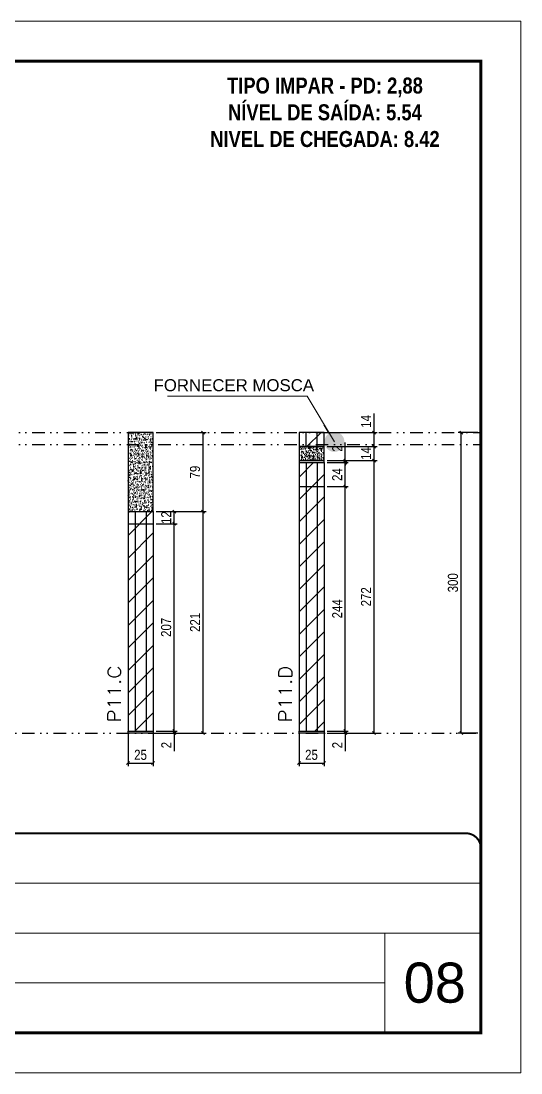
# Model space of a CAD drawing. Extents: x 14400 to 20667, y -21631 to 6985.
# Drawn here: x 20168 to 20667, y 4786 to 5836 of the extents above; entities that cross this region are included whole.
import ezdxf

# ---------------------------------------------------------------- set-up
doc = ezdxf.new("R2010")
doc.units = 0
for name, pattern in [('CONTINUO', [0]), ('DASHED', [0.75, 0.5, -0.25]), ('DIVIDE2', [0.625, 0.25, -0.125, 0, -0.125, 0, -0.125])]:
    doc.linetypes.add(name, pattern=pattern)
for name, color, linetype, lineweight in [('CARIMBO', 255, 'Continuous', 9), ('Folhas', 255, 'Continuous', 9), ('Hachura', 251, 'Continuous', 9), ('SARRAFO DE PRESSAO', 251, 'DASHED', 9), ('Texto Seção', 7, 'Continuous', 15)]:
    doc.layers.add(name, color=color, linetype=linetype, lineweight=lineweight)
for name, color, linetype in [('COTA', 241, 'Continuous'), ('NOMENCLATURA', 7, 'Continuous'), ('Nível', 160, 'Continuous'), ('Painéis', 200, 'Continuous'), ('SARR_2.2x7', 40, 'Continuous')]:
    doc.layers.add(name, color=color, linetype=linetype)
doc.styles.add('ARIAL', font='arial.ttf')
doc.styles.add('COTA TECNICA', font='techl___.ttf', dxfattribs={"height": 10})
doc.styles.add('COTA TECNICA-50', font='techl___.ttf', dxfattribs={"height": 10})
doc.styles.add('REGUA-120', font='ROMANS.shx', dxfattribs={"height": 15})
doc.styles.add('ROMANC', font='techb___.ttf', dxfattribs={"height": 2.5})
doc.styles.get("Standard").update_dxf_attribs({"font": 'arial.ttf'})
doc.dimstyles.new('3x', dxfattribs={"dimtxt": 10, "dimasz": 5, "dimexe": 7, "dimexo": 5, "dimgap": 4, "dimtad": 1, "dimdec": 4, "dimlfac": 0.3333333333333333, "dimdsep": 46, "dimtxsty": 'Standard', "dimblk": 'DOT', "dimcen": 0.09, "dimclrd": 1, "dimclre": 1, "dimclrt": 2, "dimadec": 0, "dimazin": 2, "dimtfac": 1, "dimtdec": 4, "dimtmove": 0, "dimatfit": 3, "dimldrblk": 'DOT', "dimfxl": 1, "dimtolj": 1, "dimtzin": 0, "dimlwd": 9, "dimlwe": 9, "dimarcsym": 0})
doc.dimstyles.new('COTA PAINEL-50', dxfattribs={"dimtxt": 10, "dimasz": 3, "dimexe": 3, "dimexo": 3, "dimgap": 3, "dimtad": 1, "dimdec": 1, "dimzin": 12, "dimdsep": 46, "dimtxsty": 'COTA TECNICA-50', "dimblk1": 'OBLIQUE', "dimblk2": 'OBLIQUE', "dimsah": 1, "dimcen": 0.9, "dimclrd": 4, "dimclre": 4, "dimclrt": 240, "dimadec": 1, "dimazin": 3, "dimtfac": 1, "dimtdec": 1, "dimtmove": 0, "dimatfit": 3, "dimfxl": 1, "dimtolj": 1, "dimtzin": 12, "dimarcsym": 0})
doc.dimstyles.new('PAINEL', dxfattribs={"dimtxt": 10, "dimasz": 3, "dimexe": 3, "dimexo": 3, "dimgap": 3, "dimtad": 1, "dimdec": 1, "dimzin": 12, "dimdsep": 46, "dimtxsty": 'COTA TECNICA', "dimblk1": 'OBLIQUE', "dimblk2": 'OBLIQUE', "dimsah": 1, "dimcen": 0.9, "dimclrd": 4, "dimclre": 4, "dimclrt": 240, "dimadec": 1, "dimazin": 3, "dimtfac": 1, "dimtdec": 1, "dimtmove": 0, "dimatfit": 3, "dimfxl": 1, "dimtolj": 1, "dimtzin": 12, "dimarcsym": 0})

# ---------------------------------------------------------------- blocks, each defined once
blk = doc.blocks.new('9999999999')
at = {"color": 30, "linetype": 'CONTINUO'}
for p, q in [((98564.56196592061, 34379.63774966353), (99583.97835781069, 34379.63774966353)), ((98564.56196592061, 34329.8268713108), (99487.97835781069, 34329.8268713108)), ((99583.97835781069, 34329.8268713108), (99487.97835781069, 34329.8268713108)), ((99487.97835781069, 34329.8268713108), (99487.97835781069, 34230.20511460536)), ((98564.56196592063, 34280.01599295808), (99487.97835781069, 34280.01599295808))]:
    blk.add_line(p, q, dxfattribs=at)
at = {"color": 30, "linetype": 'CONTINUO', "const_width": 2}
blk.add_lwpolyline([(99583.97835781069, 34230.20511460536), (99583.97835781069, 34414.44862801625, 0.4142135623730951), (99568.97835781069, 34429.44862801625), (98228.97835781069, 34429.44862801625, 0.4142135623730951), (98213.97835781069, 34414.44862801625), (98213.97835781069, 34245.20511460536, 0.4142135623730951), (98228.97835781069, 34230.20511460536), (99583.97835781069, 34230.20511460536)], format="xyb", dxfattribs=at)
at = {"layer": 'Folhas'}
blk.add_lwpolyline([(98138.97835781069, 34190.20511460536), (99623.97835781069, 34190.20511460536), (99623.97835781069, 35240.20511460536), (98138.97835781069, 35240.20511460536)], close=True, dxfattribs=at)
at = {"layer": 'Folhas', "color": 30, "const_width": 3}
blk.add_lwpolyline([(98213.97835781069, 34230.20511460536), (99583.97835781069, 34230.20511460536), (99583.97835781069, 35200.20511460536), (98213.97835781069, 35200.20511460536)], close=True, dxfattribs=at)
blk = doc.blocks.new('_Oblique')
at = {"color": 0, "linetype": 'ByBlock', "lineweight": -2}
blk.add_line((-0.5, -0.5), (0.5, 0.5), dxfattribs=at)
blk = doc.blocks.new('*D648')
at = {"layer": 'COTA', "color": 4, "lineweight": -2, "transparency": 16777216}
for p, q in [((20623.96728878697, 5425.435337637158), (20604.30658222123, 5425.435337637158)), ((20607.30658222123, 5125.435337637158), (20607.30658222123, 5425.435337637158)), ((20623.96728878697, 5125.435337637158), (20604.30658222123, 5125.435337637158))]:
    blk.add_line(p, q, dxfattribs=at)
at = {"layer": 'Defpoints', "color": 0, "transparency": 16777216}
for p in [(20607.30658222123, 5425.435337637158), (20626.96728878697, 5425.435337637158), (20626.96728878697, 5125.435337637158)]:
    blk.add_point(p, dxfattribs=at)
at = {"layer": 'COTA', "color": 4, "lineweight": -2, "transparency": 16777216, "xscale": 3, "yscale": 3, "zscale": 3}
for p, rotation in [((20607.30658222123, 5425.435337637158), 90), ((20607.30658222123, 5125.435337637158), 270)]:
    blk.add_blockref('_Oblique', p, dxfattribs=dict(at, rotation=rotation))
at = {"layer": 'COTA', "color": 240, "transparency": 16777216, "insert": (20599.08728397562, 5275.435337637152), "char_height": 10, "attachment_point": 5, "rotation": 90, "style": 'COTA TECNICA'}
blk.add_mtext('\\A1;300', dxfattribs=at)
blk = doc.blocks.new('*D634')
at = {"layer": 'COTA', "color": 4, "lineweight": -2, "transparency": 16777216}
for p, q in [((20445.39832407103, 5124.435337637158), (20445.39832407103, 5092.541125990989)), ((20470.39832407103, 5124.435337637158), (20470.39832407103, 5092.541125990989)), ((20445.39832407103, 5095.541125990989), (20470.39832407103, 5095.541125990989))]:
    blk.add_line(p, q, dxfattribs=at)
at = {"layer": 'Defpoints', "color": 0, "transparency": 16777216}
for p in [(20445.39832407103, 5127.435337637158), (20470.39832407103, 5127.435337637158), (20470.39832407103, 5095.541125990989)]:
    blk.add_point(p, dxfattribs=at)
at = {"layer": 'COTA', "color": 4, "lineweight": -2, "transparency": 16777216, "xscale": 3, "yscale": 3, "zscale": 3, "rotation": 180}
blk.add_blockref('_Oblique', (20445.39832407103, 5095.541125990989), dxfattribs=at)
at = {"layer": 'COTA', "color": 4, "lineweight": -2, "transparency": 16777216, "xscale": 3, "yscale": 3, "zscale": 3}
blk.add_blockref('_Oblique', (20470.39832407103, 5095.541125990989), dxfattribs=at)
at = {"layer": 'COTA', "color": 240, "transparency": 16777216, "insert": (20457.89832407103, 5103.650775113796), "char_height": 10, "attachment_point": 5, "style": 'COTA TECNICA'}
blk.add_mtext('\\A1;25', dxfattribs=at)
blk = doc.blocks.new('*D635')
at = {"layer": 'COTA', "color": 4, "lineweight": -2, "transparency": 16777216}
for p, q in [((20473.39832407104, 5127.435337637145), (20494.59161160189, 5127.435337637145)), ((20473.3983240711, 5125.435337637145), (20494.59161160189, 5125.435337637145)), ((20491.59161160189, 5127.435337637145), (20491.59161160189, 5130.435337637145)), ((20491.59161160189, 5127.435337637145), (20491.59161160189, 5125.435337637145)), ((20491.59161160189, 5125.435337637145), (20491.59161160189, 5107.324226526032))]:
    blk.add_line(p, q, dxfattribs=at)
at = {"layer": 'Defpoints', "color": 0, "transparency": 16777216}
for p in [(20470.39832407104, 5127.435337637145), (20470.3983240711, 5125.435337637145), (20491.59161160189, 5127.435337637145)]:
    blk.add_point(p, dxfattribs=at)
at = {"layer": 'COTA', "color": 4, "lineweight": -2, "transparency": 16777216, "xscale": 3, "yscale": 3, "zscale": 3}
for p, rotation in [((20491.59161160189, 5127.435337637145), 270), ((20491.59161160189, 5125.435337637145), 90)]:
    blk.add_blockref('_Oblique', p, dxfattribs=dict(at, rotation=rotation))
at = {"layer": 'COTA', "color": 240, "transparency": 16777216, "insert": (20483.59161160189, 5113.379782081582), "char_height": 10, "attachment_point": 5, "rotation": 90, "style": 'COTA TECNICA-50'}
blk.add_mtext('\\A1;2', dxfattribs=at)
blk = doc.blocks.new('*D636')
at = {"layer": 'COTA', "color": 4, "lineweight": -2, "transparency": 16777216}
for p, q in [((20473.39832407104, 5397.435337637145), (20523.38779542585, 5397.435337637145)), ((20520.38779542585, 5125.435337637145), (20520.38779542585, 5397.435337637145)), ((20473.3983240711, 5125.435337637145), (20523.38779542585, 5125.435337637145))]:
    blk.add_line(p, q, dxfattribs=at)
at = {"layer": 'Defpoints', "color": 0, "transparency": 16777216}
for p in [(20470.39832407104, 5397.435337637145), (20520.38779542585, 5397.435337637145), (20470.3983240711, 5125.435337637145)]:
    blk.add_point(p, dxfattribs=at)
at = {"layer": 'COTA', "color": 4, "lineweight": -2, "transparency": 16777216, "xscale": 3, "yscale": 3, "zscale": 3}
for p, rotation in [((20520.38779542585, 5397.435337637145), 90), ((20520.38779542585, 5125.435337637145), 270)]:
    blk.add_blockref('_Oblique', p, dxfattribs=dict(at, rotation=rotation))
at = {"layer": 'COTA', "color": 240, "transparency": 16777216, "insert": (20512.31469601064, 5261.435337637139), "char_height": 10, "attachment_point": 5, "rotation": 90, "style": 'COTA TECNICA-50'}
blk.add_mtext('\\A1;272', dxfattribs=at)
blk = doc.blocks.new('*D656')
at = {"layer": 'COTA', "color": 4, "lineweight": -2, "transparency": 16777216}
for p, q in [((20473.39832407104, 5411.435337637159), (20523.38779542582, 5411.435337637159)), ((20520.38779542582, 5397.435337637145), (20520.38779542582, 5411.435337637159)), ((20473.39832407104, 5397.435337637145), (20523.38779542582, 5397.435337637145))]:
    blk.add_line(p, q, dxfattribs=at)
at = {"layer": 'Defpoints', "color": 0, "transparency": 16777216}
for p in [(20470.39832407104, 5411.435337637159), (20520.38779542582, 5411.435337637159), (20470.39832407104, 5397.435337637145)]:
    blk.add_point(p, dxfattribs=at)
at = {"layer": 'COTA', "color": 4, "lineweight": -2, "transparency": 16777216, "xscale": 3, "yscale": 3, "zscale": 3}
for p, rotation in [((20520.38779542582, 5411.435337637159), 90), ((20520.38779542582, 5397.435337637145), 270)]:
    blk.add_blockref('_Oblique', p, dxfattribs=dict(at, rotation=rotation))
at = {"layer": 'COTA', "color": 240, "transparency": 16777216, "insert": (20512.31469601061, 5404.435337637145), "char_height": 10, "attachment_point": 5, "rotation": 90, "style": 'COTA TECNICA'}
blk.add_mtext('\\A1;14', dxfattribs=at)
blk = doc.blocks.new('*D657')
at = {"layer": 'COTA', "color": 4, "lineweight": -2, "transparency": 16777216}
for p, q in [((20473.39832407104, 5371.435337637145), (20494.59161160203, 5371.435337637145)), ((20491.59161160203, 5127.43533763716), (20491.59161160203, 5371.435337637145)), ((20473.39832407104, 5127.43533763716), (20494.59161160203, 5127.43533763716))]:
    blk.add_line(p, q, dxfattribs=at)
at = {"layer": 'Defpoints', "color": 0, "transparency": 16777216}
for p in [(20470.39832407104, 5371.435337637145), (20491.59161160203, 5371.435337637145), (20470.39832407104, 5127.43533763716)]:
    blk.add_point(p, dxfattribs=at)
at = {"layer": 'COTA', "color": 4, "lineweight": -2, "transparency": 16777216, "xscale": 3, "yscale": 3, "zscale": 3}
for p, rotation in [((20491.59161160203, 5371.435337637145), 90), ((20491.59161160203, 5127.43533763716), 270)]:
    blk.add_blockref('_Oblique', p, dxfattribs=dict(at, rotation=rotation))
at = {"layer": 'COTA', "color": 240, "transparency": 16777216, "insert": (20483.51851218682, 5249.435337637146), "char_height": 10, "attachment_point": 5, "rotation": 90, "style": 'COTA TECNICA'}
blk.add_mtext('\\A1;244', dxfattribs=at)
blk = doc.blocks.new('*D658')
at = {"layer": 'COTA', "color": 4, "lineweight": -2, "transparency": 16777216}
for p, q in [((20520.38779542582, 5425.435337637158), (20520.38779542582, 5444.552296701486)), ((20473.39832407104, 5425.435337637158), (20523.38779542582, 5425.435337637158)), ((20520.38779542582, 5411.435337637159), (20520.38779542582, 5425.435337637158)), ((20473.39832407104, 5411.435337637159), (20523.38779542582, 5411.435337637159))]:
    blk.add_line(p, q, dxfattribs=at)
at = {"layer": 'Defpoints', "color": 0, "transparency": 16777216}
for p in [(20470.39832407104, 5425.435337637158), (20520.38779542582, 5425.435337637158), (20470.39832407104, 5411.435337637159)]:
    blk.add_point(p, dxfattribs=at)
at = {"layer": 'COTA', "color": 4, "lineweight": -2, "transparency": 16777216, "xscale": 3, "yscale": 3, "zscale": 3}
for p, rotation in [((20520.38779542582, 5425.435337637158), 90), ((20520.38779542582, 5411.435337637159), 270)]:
    blk.add_blockref('_Oblique', p, dxfattribs=dict(at, rotation=rotation))
at = {"layer": 'COTA', "color": 240, "transparency": 16777216, "insert": (20512.31469601061, 5436.493817169316), "char_height": 10, "attachment_point": 5, "rotation": 90, "style": 'COTA TECNICA'}
blk.add_mtext('\\A1;14', dxfattribs=at)
blk = doc.blocks.new('*D659')
at = {"layer": 'COTA', "color": 4, "lineweight": -2, "transparency": 16777216}
for p, q in [((20473.39832407104, 5395.435337637145), (20494.59161160206, 5395.435337637145)), ((20491.59161160206, 5371.435337637145), (20491.59161160206, 5395.435337637145)), ((20473.39832407104, 5371.435337637145), (20494.59161160206, 5371.435337637145))]:
    blk.add_line(p, q, dxfattribs=at)
at = {"layer": 'Defpoints', "color": 0, "transparency": 16777216}
for p in [(20470.39832407104, 5395.435337637145), (20491.59161160206, 5395.435337637145), (20470.39832407104, 5371.435337637145)]:
    blk.add_point(p, dxfattribs=at)
at = {"layer": 'COTA', "color": 4, "lineweight": -2, "transparency": 16777216, "xscale": 3, "yscale": 3, "zscale": 3}
for p, rotation in [((20491.59161160206, 5395.435337637145), 90), ((20491.59161160206, 5371.435337637145), 270)]:
    blk.add_blockref('_Oblique', p, dxfattribs=dict(at, rotation=rotation))
at = {"layer": 'COTA', "color": 240, "transparency": 16777216, "insert": (20483.51851218686, 5383.435337637138), "char_height": 10, "attachment_point": 5, "rotation": 90, "style": 'COTA TECNICA'}
blk.add_mtext('\\A1;24', dxfattribs=at)
blk = doc.blocks.new('*D637')
at = {"layer": 'COTA', "color": 4, "lineweight": -2, "transparency": 16777216}
for p, q in [((20274.73618045491, 5124.435337637158), (20274.73618045491, 5092.541125990989)), ((20299.73618045491, 5124.435337637158), (20299.73618045491, 5092.541125990989)), ((20274.73618045491, 5095.541125990989), (20299.73618045491, 5095.541125990989))]:
    blk.add_line(p, q, dxfattribs=at)
at = {"layer": 'Defpoints', "color": 0, "transparency": 16777216}
for p in [(20274.73618045491, 5127.435337637158), (20299.73618045491, 5127.435337637158), (20299.73618045491, 5095.541125990989)]:
    blk.add_point(p, dxfattribs=at)
at = {"layer": 'COTA', "color": 4, "lineweight": -2, "transparency": 16777216, "xscale": 3, "yscale": 3, "zscale": 3, "rotation": 180}
blk.add_blockref('_Oblique', (20274.73618045491, 5095.541125990989), dxfattribs=at)
at = {"layer": 'COTA', "color": 4, "lineweight": -2, "transparency": 16777216, "xscale": 3, "yscale": 3, "zscale": 3}
blk.add_blockref('_Oblique', (20299.73618045491, 5095.541125990989), dxfattribs=at)
at = {"layer": 'COTA', "color": 240, "transparency": 16777216, "insert": (20287.23618045491, 5103.650775113796), "char_height": 10, "attachment_point": 5, "style": 'COTA TECNICA'}
blk.add_mtext('\\A1;25', dxfattribs=at)
blk = doc.blocks.new('*D638')
at = {"layer": 'COTA', "color": 4, "lineweight": -2, "transparency": 16777216}
for p, q in [((20302.73618045492, 5127.435337637145), (20323.92946798577, 5127.435337637145)), ((20302.73618045498, 5125.435337637145), (20323.92946798577, 5125.435337637145)), ((20320.92946798577, 5127.435337637145), (20320.92946798577, 5130.435337637145)), ((20320.92946798577, 5127.435337637145), (20320.92946798577, 5125.435337637145)), ((20320.92946798577, 5125.435337637145), (20320.92946798577, 5107.324226526032))]:
    blk.add_line(p, q, dxfattribs=at)
at = {"layer": 'Defpoints', "color": 0, "transparency": 16777216}
for p in [(20299.73618045492, 5127.435337637145), (20299.73618045498, 5125.435337637145), (20320.92946798577, 5127.435337637145)]:
    blk.add_point(p, dxfattribs=at)
at = {"layer": 'COTA', "color": 4, "lineweight": -2, "transparency": 16777216, "xscale": 3, "yscale": 3, "zscale": 3}
for p, rotation in [((20320.92946798577, 5127.435337637145), 270), ((20320.92946798577, 5125.435337637145), 90)]:
    blk.add_blockref('_Oblique', p, dxfattribs=dict(at, rotation=rotation))
at = {"layer": 'COTA', "color": 240, "transparency": 16777216, "insert": (20312.92946798577, 5113.379782081582), "char_height": 10, "attachment_point": 5, "rotation": 90, "style": 'COTA TECNICA-50'}
blk.add_mtext('\\A1;2', dxfattribs=at)
blk = doc.blocks.new('*D639')
at = {"layer": 'COTA', "color": 4, "lineweight": -2, "transparency": 16777216}
for p, q in [((20302.73618045492, 5346.435337637144), (20352.7256518097, 5346.435337637144)), ((20349.7256518097, 5125.435337637145), (20349.7256518097, 5346.435337637144)), ((20302.73618045498, 5125.435337637145), (20352.7256518097, 5125.435337637145))]:
    blk.add_line(p, q, dxfattribs=at)
at = {"layer": 'Defpoints', "color": 0, "transparency": 16777216}
for p in [(20299.73618045492, 5346.435337637144), (20349.7256518097, 5346.435337637144), (20299.73618045498, 5125.435337637145)]:
    blk.add_point(p, dxfattribs=at)
at = {"layer": 'COTA', "color": 4, "lineweight": -2, "transparency": 16777216, "xscale": 3, "yscale": 3, "zscale": 3}
for p, rotation in [((20349.7256518097, 5346.435337637144), 90), ((20349.7256518097, 5125.435337637145), 270)]:
    blk.add_blockref('_Oblique', p, dxfattribs=dict(at, rotation=rotation))
at = {"layer": 'COTA', "color": 240, "transparency": 16777216, "insert": (20341.66717227753, 5235.935337637138), "char_height": 10, "attachment_point": 5, "rotation": 90, "style": 'COTA TECNICA-50'}
blk.add_mtext('\\A1;221', dxfattribs=at)
blk = doc.blocks.new('*D660')
at = {"layer": 'COTA', "color": 4, "lineweight": -2, "transparency": 16777216}
for p, q in [((20302.73618045492, 5425.435337637158), (20352.72565180968, 5425.435337637158)), ((20349.72565180968, 5346.435337637144), (20349.72565180968, 5425.435337637158)), ((20302.73618045492, 5346.435337637144), (20352.72565180968, 5346.435337637144))]:
    blk.add_line(p, q, dxfattribs=at)
at = {"layer": 'Defpoints', "color": 0, "transparency": 16777216}
for p in [(20299.73618045492, 5425.435337637158), (20349.72565180968, 5425.435337637158), (20299.73618045492, 5346.435337637144)]:
    blk.add_point(p, dxfattribs=at)
at = {"layer": 'COTA', "color": 4, "lineweight": -2, "transparency": 16777216, "xscale": 3, "yscale": 3, "zscale": 3}
for p, rotation in [((20349.72565180968, 5425.435337637158), 90), ((20349.72565180968, 5346.435337637144), 270)]:
    blk.add_blockref('_Oblique', p, dxfattribs=dict(at, rotation=rotation))
at = {"layer": 'COTA', "color": 240, "transparency": 16777216, "insert": (20341.62331262839, 5385.935337637145), "char_height": 10, "attachment_point": 5, "rotation": 90, "style": 'COTA TECNICA'}
blk.add_mtext('\\A1;79', dxfattribs=at)
blk = doc.blocks.new('*D661')
at = {"layer": 'COTA', "color": 4, "lineweight": -2, "transparency": 16777216}
for p, q in [((20302.73618045492, 5334.435337637145), (20323.92946798591, 5334.435337637145)), ((20320.92946798591, 5127.43533763716), (20320.92946798591, 5334.435337637145)), ((20302.73618045492, 5127.43533763716), (20323.92946798591, 5127.43533763716))]:
    blk.add_line(p, q, dxfattribs=at)
at = {"layer": 'Defpoints', "color": 0, "transparency": 16777216}
for p in [(20299.73618045492, 5334.435337637145), (20320.92946798591, 5334.435337637145), (20299.73618045492, 5127.43533763716)]:
    blk.add_point(p, dxfattribs=at)
at = {"layer": 'COTA', "color": 4, "lineweight": -2, "transparency": 16777216, "xscale": 3, "yscale": 3, "zscale": 3}
for p, rotation in [((20320.92946798591, 5334.435337637145), 90), ((20320.92946798591, 5127.43533763716), 270)]:
    blk.add_blockref('_Oblique', p, dxfattribs=dict(at, rotation=rotation))
at = {"layer": 'COTA', "color": 240, "transparency": 16777216, "insert": (20312.82712880462, 5230.935337637146), "char_height": 10, "attachment_point": 5, "rotation": 90, "style": 'COTA TECNICA'}
blk.add_mtext('\\A1;207', dxfattribs=at)
blk = doc.blocks.new('*D662')
at = {"layer": 'COTA', "color": 4, "lineweight": -2, "transparency": 16777216}
for p, q in [((20302.73618045492, 5346.435337637144), (20323.92946798594, 5346.435337637144)), ((20320.92946798594, 5334.435337637145), (20320.92946798594, 5346.435337637144)), ((20302.73618045492, 5334.435337637145), (20323.92946798594, 5334.435337637145))]:
    blk.add_line(p, q, dxfattribs=at)
at = {"layer": 'Defpoints', "color": 0, "transparency": 16777216}
for p in [(20299.73618045492, 5346.435337637144), (20320.92946798594, 5346.435337637144), (20299.73618045492, 5334.435337637145)]:
    blk.add_point(p, dxfattribs=at)
at = {"layer": 'COTA', "color": 4, "lineweight": -2, "transparency": 16777216, "xscale": 3, "yscale": 3, "zscale": 3}
for p, rotation in [((20320.92946798594, 5346.435337637144), 90), ((20320.92946798594, 5334.435337637145), 270)]:
    blk.add_blockref('_Oblique', p, dxfattribs=dict(at, rotation=rotation))
at = {"layer": 'COTA', "color": 240, "transparency": 16777216, "insert": (20312.87098845377, 5340.435337637137), "char_height": 10, "attachment_point": 5, "rotation": 90, "style": 'COTA TECNICA'}
blk.add_mtext('\\A1;12', dxfattribs=at)
blk = doc.blocks.new('*D2011')
at = {"layer": 'COTA', "color": 4, "lineweight": -2, "transparency": 16777216}
for p, q in [((20491.59161160208, 5397.435337637145), (20491.59161160208, 5415.546448748256)), ((20473.39832407104, 5397.435337637145), (20494.59161160208, 5397.435337637145)), ((20491.59161160208, 5395.435337637145), (20491.59161160208, 5397.435337637145)), ((20473.39832407104, 5395.435337637145), (20494.59161160208, 5395.435337637145)), ((20491.59161160208, 5395.435337637145), (20491.59161160208, 5392.435337637145))]:
    blk.add_line(p, q, dxfattribs=at)
at = {"layer": 'Defpoints', "color": 0, "transparency": 16777216}
for p in [(20470.39832407104, 5397.435337637145), (20491.59161160208, 5397.435337637145), (20470.39832407104, 5395.435337637145)]:
    blk.add_point(p, dxfattribs=at)
at = {"layer": 'COTA', "color": 4, "lineweight": -2, "transparency": 16777216, "xscale": 3, "yscale": 3, "zscale": 3}
for p, rotation in [((20491.59161160208, 5397.435337637145), 270), ((20491.59161160208, 5395.435337637145), 90)]:
    blk.add_blockref('_Oblique', p, dxfattribs=dict(at, rotation=rotation))
at = {"layer": 'COTA', "color": 240, "transparency": 16777216, "insert": (20483.59161160207, 5409.490893192694), "char_height": 10, "attachment_point": 5, "rotation": 90, "style": 'COTA TECNICA'}
blk.add_mtext('\\A1;2', dxfattribs=at)
blk = doc.blocks.new('_Dot')
at = {"color": 0, "linetype": 'ByBlock', "lineweight": -2}
blk.add_line((-0.5, 0), (-1, 0), dxfattribs=at)
at = {"color": 0, "linetype": 'ByBlock', "const_width": 0.5}
blk.add_lwpolyline([(-0.25, 0, 1), (0.25, 0, 1)], format="xyb", close=True, dxfattribs=at)

msp = doc.modelspace()

# ---------------------------------------------------------------- hatches: boundary and pattern name
at = {"layer": 'COTA'}
h = msp.add_hatch(dxfattribs=at)
h.set_pattern_fill('AR-CONC', color=256, scale=0.03)
h.set_pattern_definition([(49.99999999999999, (1537.682729178152, 1120.575107686679), (5.46554006988012, -0.4781725661670926), [0.5715, -6.2865]), (355, (1537.682729178152, 1120.575107686679), (-1.05730264274908, 5.731705357171054), [0.4572, -5.0292175251]), (100.4514447, (1538.138189388152, 1120.53526008168), (4.408237412710598, 5.253532557365853), [0.4857002639999999, -5.342707337999999]), (46.18420000000001, (1537.682729178152, 1122.099107686679), (8.132371226763897, -1.261269837981814), [0.85725, -9.429749999999999]), (96.63555760999992, (1538.360426178151, 1121.994002686679), (7.12212402154509, 7.422783737931645), [0.7285506942, -8.0140682448]), (351.1841511700001, (1537.682729178152, 1122.099107686679), (7.12212402194931, 7.422783737565979), [0.6857990120999999, -7.5437919576]), (21, (1538.444729178153, 1121.718107686679), (4.548431738073974, -3.067955945612628), [0.5715, -6.2865]), (326.0000000000001, (1538.444729178153, 1121.718107686679), (1.854060850429412, 5.525638983669578), [0.4572, -5.029199999999999]), (71.45144499999999, (1538.823765156152, 1121.462444689679), (6.402492578361485, 2.457683066577157), [0.485700264, -5.342698127999999]), (37.50000000000001, (1537.682729178152, 1120.575107686679), (0.0926580975177545, 2.536651166194593), [0, -4.96824, 0, -5.1054, 0, -5.04825]), (7.499999999999999, (1537.682729178152, 1120.575107686679), (2.004589875309172, 3.005417244543585), [0, -2.910839999999999, 0, -4.85394, 0, -1.92405]), (327.5, (1535.983469178153, 1120.575107686679), (4.067717855006141, -0.1718623197802033), [0, -1.905, 0, -5.9436, 0, -7.886699999999999]), (317.5, (1535.221469178152, 1120.575107686679), (4.443875441580541, 0.7627947309999908), [0, -2.4765, 0, -3.94716, 0, -5.6007])])
h.paths.add_polyline_path([(20299.73618045491, 5425.435337637156), (20274.73618045491, 5425.435337637156), (20274.73618045491, 5346.435337637142), (20299.73618045491, 5346.435337637142)])
h = msp.add_hatch(dxfattribs=at)
h.set_pattern_fill('AR-CONC', color=256, scale=0.03)
h.set_pattern_definition([(49.99999999999999, (1708.344872794274, 1118.57510768668), (5.46554006988012, -0.4781725661670926), [0.5715, -6.2865]), (355, (1708.344872794274, 1118.57510768668), (-1.05730264274908, 5.731705357171054), [0.4572, -5.0292175251]), (100.4514447, (1708.800333004274, 1118.53526008168), (4.408237412710598, 5.253532557365853), [0.4857002639999999, -5.342707337999999]), (46.18420000000001, (1708.344872794274, 1120.099107686679), (8.132371226763897, -1.261269837981814), [0.85725, -9.429749999999999]), (96.63555760999992, (1709.022569794273, 1119.99400268668), (7.12212402154509, 7.422783737931645), [0.7285506942, -8.0140682448]), (351.1841511700001, (1708.344872794274, 1120.099107686679), (7.12212402194931, 7.422783737565979), [0.6857990120999999, -7.5437919576]), (21, (1709.106872794275, 1119.71810768668), (4.548431738073974, -3.067955945612628), [0.5715, -6.2865]), (326.0000000000001, (1709.106872794275, 1119.71810768668), (1.854060850429412, 5.525638983669578), [0.4572, -5.029199999999999]), (71.45144499999999, (1709.485908772274, 1119.46244468968), (6.402492578361485, 2.457683066577157), [0.485700264, -5.342698127999999]), (37.50000000000001, (1708.344872794274, 1118.57510768668), (0.0926580975177545, 2.536651166194593), [0, -4.96824, 0, -5.1054, 0, -5.04825]), (7.499999999999999, (1708.344872794274, 1118.57510768668), (2.004589875309172, 3.005417244543585), [0, -2.910839999999999, 0, -4.85394, 0, -1.92405]), (327.5, (1706.645612794275, 1118.57510768668), (4.067717855006141, -0.1718623197802033), [0, -1.905, 0, -5.9436, 0, -7.886699999999999]), (317.5, (1705.883612794274, 1118.57510768668), (4.443875441580541, 0.7627947309999908), [0, -2.4765, 0, -3.94716, 0, -5.6007])])
h.paths.add_polyline_path([(20445.39832407103, 5397.435337637143), (20470.39832407103, 5397.435337637143), (20470.39832407103, 5411.435337637157), (20445.39832407103, 5411.435337637157)])
at = {"layer": 'Hachura', "linetype": 'ByBlock'}
h = msp.add_hatch(dxfattribs=at)
h.set_pattern_fill('ANSI31', color=256, scale=5)
h.set_pattern_definition([(45, (0, 0), (-11.22532015133644, 11.22532015133644), [])])
h.paths.add_polyline_path([(19857.5773619442, 5425.435337637155), (19817.5773619442, 5425.435337637155), (19817.5773619442, 5411.435337637155), (19857.5773619442, 5411.435337637155)])
h.paths.add_polyline_path([(19857.5773619442, 5395.435337637155), (19817.5773619442, 5395.435337637155), (19817.57736194419, 5346.435337637155), (19755.57736194419, 5346.435337637155), (19755.5773619442, 5249.435337637142), (19857.57736194417, 5249.435337637142)])
h.paths.add_polyline_path([(19857.57736194417, 5249.435337637142), (19755.5773619442, 5249.435337637142), (19755.57736194421, 5127.435337637171), (19857.57736194415, 5127.435337637142)])
h.paths.add_polyline_path([(20111.52133996785, 5249.435337637142), (20009.52133996786, 5249.435337637142), (20009.52133996788, 5127.435337637171), (20111.52133996782, 5127.435337637142)])
h.paths.add_polyline_path([(20111.52133996787, 5349.435337637155), (20082.52133996787, 5349.435337637155), (20082.52133996787, 5395.435337637155), (20009.52133996784, 5395.435337637156), (20009.52133996786, 5249.435337637142), (20111.52133996785, 5249.435337637142)])
h.paths.add_polyline_path([(20082.52133996787, 5425.435337637155), (20009.52133996787, 5425.435337637155), (20009.52133996787, 5411.435337637155), (20082.52133996787, 5411.435337637155)])
h.paths.add_polyline_path([(20299.73618045491, 5334.435337637143), (20274.73618045491, 5334.435337637143), (20274.73618045491, 5127.435337637158), (20299.73618045491, 5127.435337637158)])
h.paths.add_polyline_path([(20299.73618045491, 5346.435337637142), (20274.73618045491, 5346.435337637142), (20274.73618045491, 5334.435337637143), (20299.73618045491, 5334.435337637143)])
h.paths.add_polyline_path([(20470.39832407103, 5425.435337637156), (20445.39832407103, 5425.435337637156), (20445.39832407103, 5411.435337637157), (20470.39832407103, 5411.435337637157)])
h.paths.add_polyline_path([(20470.39832407103, 5395.435337637143), (20445.39832407103, 5395.435337637143), (20445.39832407103, 5371.435337637143), (20470.39832407103, 5371.435337637143)])
h.paths.add_polyline_path([(20470.39832407103, 5371.435337637143), (20445.39832407103, 5371.435337637143), (20445.39832407103, 5127.435337637158), (20470.39832407103, 5127.435337637158)])

# ---------------------------------------------------------------- linework, layer by layer
at = {"layer": 'COTA'}
for points in [[(20274.73618045491, 5346.435337637142), (20299.73618045491, 5346.435337637142), (20299.73618045491, 5425.435337637156), (20274.73618045491, 5425.435337637156)], [(20445.39832407103, 5397.435337637143), (20470.39832407103, 5397.435337637143), (20470.39832407103, 5411.435337637157), (20445.39832407103, 5411.435337637157)]]:
    msp.add_lwpolyline(points, close=True, dxfattribs=at)
at = {"layer": 'Nível', "color": 4, "linetype": 'DIVIDE2', "ltscale": 50}
for p, q in [((19644.39122343174, 5425.435337637155), (20626.96728878697, 5425.435337637156)), ((19644.39122343174, 5413.435337637155), (20626.96728878697, 5413.435337637156)), ((19256.96728878697, 5125.435337637156), (20626.96728878697, 5125.435337637156))]:
    msp.add_line(p, q, dxfattribs=at)
at = {"layer": 'Painéis'}
for p, q in [((20445.39832407103, 5395.435337637143), (20445.39832407103, 5127.435337637158)), ((20445.39832407103, 5395.435337637143), (20470.39832407103, 5395.435337637143)), ((20470.39832407103, 5395.435337637143), (20470.39832407103, 5127.435337637158)), ((20445.39832407103, 5371.435337637143), (20470.39832407103, 5371.435337637143)), ((20274.73618045491, 5346.435337637142), (20274.73618045491, 5127.435337637158)), ((20274.73618045491, 5346.435337637142), (20299.73618045491, 5346.435337637142)), ((20299.73618045491, 5346.435337637142), (20299.73618045491, 5127.435337637158)), ((20274.73618045491, 5334.435337637143), (20299.73618045491, 5334.435337637143)), ((20274.73618045491, 5127.435337637158), (20299.73618045491, 5127.435337637158)), ((20274.73618045491, 5125.435337637158), (20274.73618045491, 5127.435337637158)), ((20299.73618045491, 5125.435337637158), (20274.73618045491, 5125.435337637158)), ((20299.73618045491, 5127.435337637158), (20299.73618045491, 5125.435337637158)), ((20445.39832407103, 5127.435337637158), (20470.39832407103, 5127.435337637158)), ((20445.39832407103, 5125.435337637158), (20445.39832407103, 5127.435337637158)), ((20470.39832407103, 5125.435337637158), (20445.39832407103, 5125.435337637158)), ((20470.39832407103, 5127.435337637158), (20470.39832407103, 5125.435337637158))]:
    msp.add_line(p, q, dxfattribs=at)
for points in [[(20445.39832407103, 5411.435337637157), (20470.39832407103, 5411.435337637157), (20470.39832407103, 5425.435337637156), (20445.39832407103, 5425.435337637156)], [(20445.39832407103, 5395.435337637143), (20470.39832407103, 5395.435337637143), (20470.39832407103, 5397.435337637143), (20445.39832407103, 5397.435337637143)]]:
    msp.add_lwpolyline(points, close=True, dxfattribs=at)
at = {"layer": 'SARR_2.2x7'}
for p, q in [((20452.39832407112, 5411.435337637157), (20452.39832407112, 5425.435337637156)), ((20463.39832407095, 5411.435337637157), (20463.39832407095, 5425.435337637156)), ((20452.39832407112, 5395.435337637143), (20452.39832407107, 5127.435337637158)), ((20463.39832407095, 5395.435337637143), (20463.398324071, 5127.435337637158)), ((20281.73618045499, 5346.435337637142), (20281.73618045495, 5127.435337637158)), ((20292.73618045483, 5346.435337637142), (20292.73618045487, 5127.435337637158))]:
    msp.add_line(p, q, dxfattribs=at)

# ---------------------------------------------------------------- block references
at = {"layer": 'SARRAFO DE PRESSAO', "color": 6, "linetype": 'ByBlock'}
msp.add_blockref('9999999999', (-78957.01106902372, -29404.05291164805), dxfattribs=at)

# ---------------------------------------------------------------- texts
at = {"color": 0, "linetype": 'Continuous', "ltscale": 5, "style": 'ARIAL'}
msp.add_text('FORNECER MOSCA', height=12, dxfattribs=at).set_placement((20300.21347555369, 5466.657478323198))
at = {"layer": 'CARIMBO', "style": 'ARIAL'}
msp.add_text('08', height=40, dxfattribs=at).set_placement((20549.8275294946, 4856.296042578235))
at = {"layer": 'NOMENCLATURA', "color": 2, "insert": (20471.28574616874, 5779.737386408684), "char_height": 16, "attachment_point": 2, "style": 'ROMANC'}
msp.add_mtext_dynamic_manual_height_columns('TIPO IMPAR - PD: 2,88\\PNÍVEL DE SAÍDA: 5.54\\PNIVEL DE CHEGADA: 8.42', width=432.3511479385852, gutter_width=1, heights=[0], dxfattribs=at)
at = {"layer": 'Texto Seção', "style": 'REGUA-120', "width": 1.1}
for s, p in [('P11.C', (20267.48690194338, 5136.198802695908)), ('P11.D', (20438.1490455595, 5136.198802695908))]:
    msp.add_text(s, height=13, rotation=90, dxfattribs=at).set_placement(p)

# ---------------------------------------------------------------- dimensions: what is measured, and where the dimension line sits
at = {"layer": 'COTA'}
for base, p1, p2, dimstyle, picture, middle in [((20520.38779542582, 5425.435337637158), (20470.39832407103, 5411.435337637157), (20470.39832407103, 5425.435337637156), 'PAINEL', '*D658', (20512.31469601061, 5436.493817169316)), ((20349.72565180968, 5425.435337637158), (20299.73618045491, 5346.435337637142), (20299.73618045491, 5425.435337637156), 'PAINEL', '*D660', (20341.62331262839, 5385.935337637145)), ((20607.30658222123, 5425.435337637158), (20626.96728878697, 5125.435337637156), (20626.96728878697, 5425.435337637156), 'PAINEL', '*D648', (20599.08728397562, 5275.435337637152)), ((20491.59161160208, 5397.435337637145), (20470.39832407103, 5395.435337637143), (20470.39832407103, 5397.435337637143), 'PAINEL', '*D2011', (20483.59161160207, 5409.490893192694)), ((20520.38779542585, 5397.435337637145), (20470.39832407109, 5125.435337637144), (20470.39832407103, 5397.435337637143), 'COTA PAINEL-50', '*D636', (20512.31469601064, 5261.435337637139)), ((20491.59161160206, 5395.435337637145), (20470.39832407103, 5371.435337637143), (20470.39832407103, 5395.435337637143), 'PAINEL', '*D659', (20483.51851218686, 5383.435337637138)), ((20491.59161160203, 5371.435337637145), (20470.39832407103, 5127.435337637158), (20470.39832407103, 5371.435337637143), 'PAINEL', '*D657', (20483.51851218682, 5249.435337637146)), ((20349.7256518097, 5346.435337637144), (20299.73618045497, 5125.435337637144), (20299.73618045491, 5346.435337637142), 'COTA PAINEL-50', '*D639', (20341.66717227753, 5235.935337637138)), ((20320.92946798591, 5334.435337637145), (20299.73618045491, 5127.435337637158), (20299.73618045491, 5334.435337637143), 'PAINEL', '*D661', (20312.82712880462, 5230.935337637146))]:
    dim = msp.add_linear_dim(base=base, p1=p1, p2=p2, angle=90, dimstyle=dimstyle, dxfattribs=at)
    dim.commit()
    dim.dimension.update_dxf_attribs({"geometry": picture, "text_midpoint": middle})
for base, p1, p2, dimstyle, picture, middle in [((20520.38779542582, 5411.435337637159), (20470.39832407103, 5397.435337637143), (20470.39832407103, 5411.435337637157), 'PAINEL', '*D656', (20520.38779542582, 5404.435337637145)), ((20320.92946798594, 5346.435337637144), (20299.73618045491, 5334.435337637143), (20299.73618045491, 5346.435337637142), 'PAINEL', '*D662', (20320.92946798593, 5340.435337637137)), ((20320.92946798577, 5127.435337637145), (20299.73618045497, 5125.435337637144), (20299.73618045491, 5127.435337637144), 'COTA PAINEL-50', '*D638', (20320.92946798577, 5113.379782081582)), ((20491.59161160189, 5127.435337637145), (20470.39832407109, 5125.435337637144), (20470.39832407103, 5127.435337637144), 'COTA PAINEL-50', '*D635', (20491.59161160189, 5113.379782081582))]:
    dim = msp.add_linear_dim(base=base, p1=p1, p2=p2, angle=90, dimstyle=dimstyle, dxfattribs=at)
    dim.commit()
    dim.dimension.update_dxf_attribs({"geometry": picture, "text_midpoint": middle, "dimtype": 160})
for base, p1, p2, picture, middle in [((20299.73618045491, 5095.541125990989), (20274.73618045491, 5127.435337637158), (20299.73618045491, 5127.435337637158), '*D637', (20287.23618045491, 5103.650775113796)), ((20470.39832407103, 5095.541125990989), (20445.39832407103, 5127.435337637158), (20470.39832407103, 5127.435337637158), '*D634', (20457.89832407103, 5103.650775113796))]:
    dim = msp.add_linear_dim(base=base, p1=p1, p2=p2, dimstyle='PAINEL', override={"dimarcsym": 2}, dxfattribs=at)
    dim.commit()
    dim.dimension.update_dxf_attribs({"geometry": picture, "text_midpoint": middle})

# ---------------------------------------------------------------- leaders
msp.add_leader([(20480.77041535424, 5416.093865655262), (20453.43515852755, 5461.657478323198), (20314.23969523735, 5461.657478323198)], dimstyle='3x', override={"dimasz": 20})

doc.saveas('drawing.dxf')
